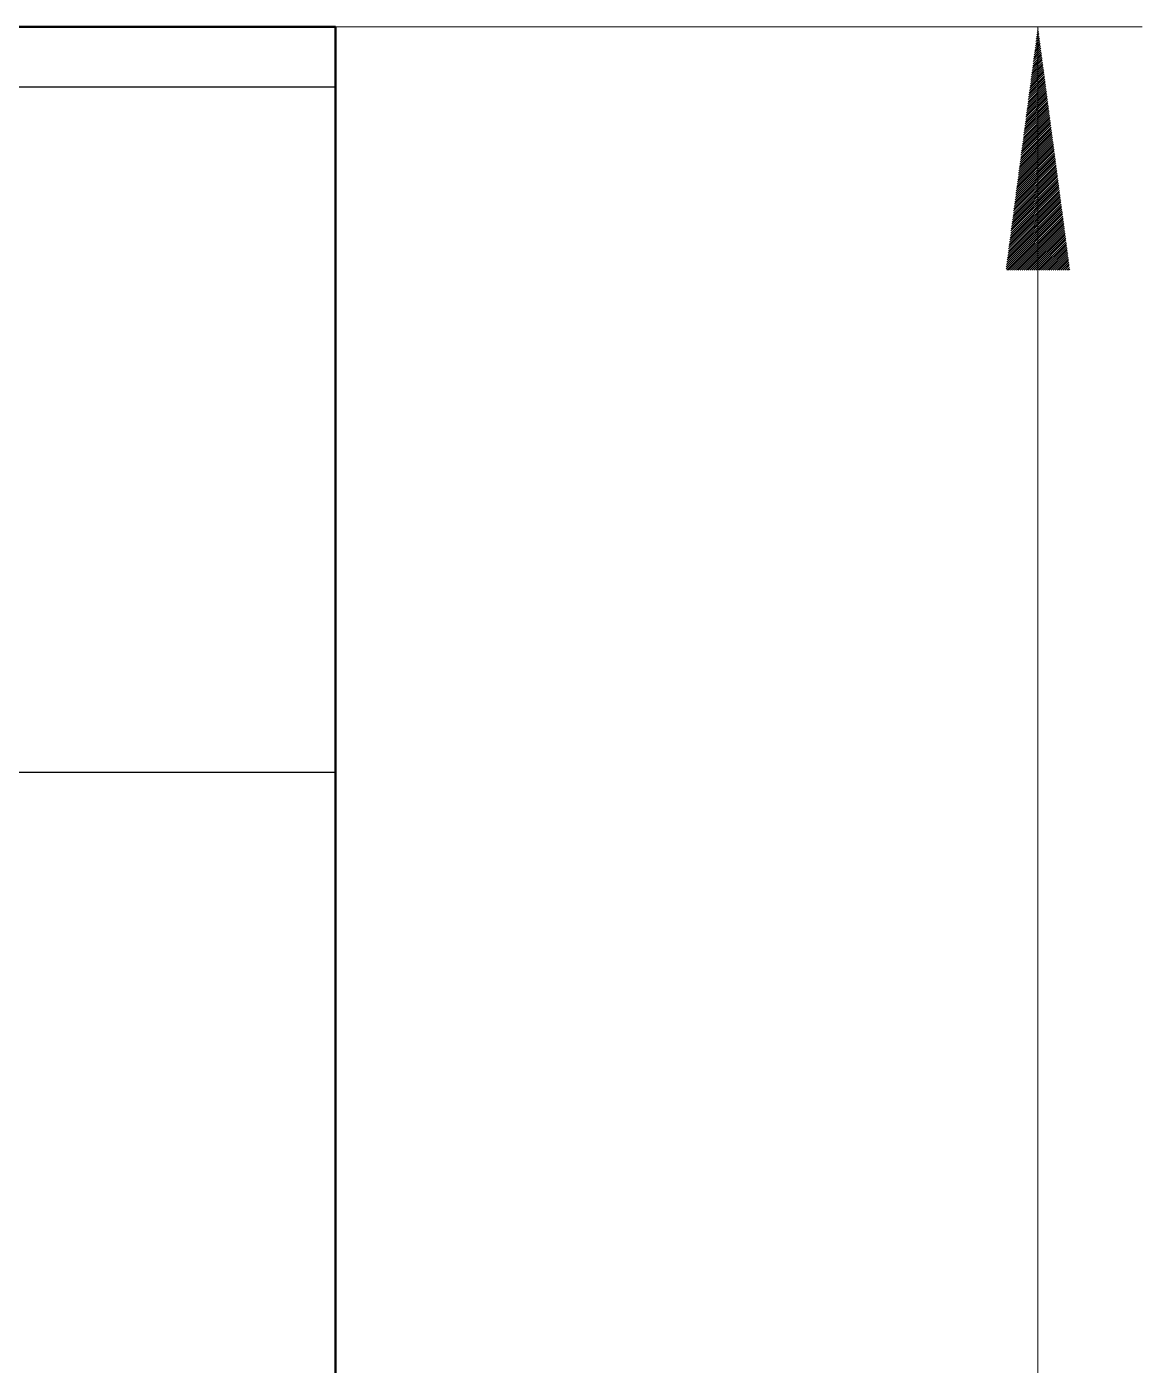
# Model space of a CAD drawing. Header units: millimetres. Extents: x 0 to 841, y 0 to 594.
# Drawn here: x 476.33 to 492.37, y 292.69 to 311.94 of the extents above; entities that cross this region are included whole.
import ezdxf

# ---------------------------------------------------------------- set-up
doc = ezdxf.new("R2010")
doc.units = ezdxf.units.MM
doc.layers.add('1', color=7, linetype='Continuous')
doc.layers.add('106', color=7, linetype='Continuous')

msp = doc.modelspace()

# ---------------------------------------------------------------- hatches: boundary and pattern name
at = {"layer": '106', "linetype": 'Continuous', "lineweight": 13}
h = msp.add_hatch(dxfattribs=at)
h.set_pattern_fill('ANSI31', scale=0.0062, style=0)
h.paths.add_polyline_path([(490.868, 311.937), (491.328, 308.437), (490.407, 308.437)], flags=0)

# ---------------------------------------------------------------- linework, layer by layer
at = {"layer": '1', "color": 7, "linetype": 'Continuous', "lineweight": 50}
for p, q in [((480.768, 311.937), (475.868, 311.937)), ((480.768, 311.068), (480.768, 311.937)), ((480.768, 301.212), (480.768, 311.068)), ((480.78, 307.702), (480.768, 307.702)), ((480.78, 307.696), (480.768, 307.696)), ((480.768, 306.082), (480.78, 306.082)), ((480.768, 306.08), (480.78, 306.08)), ((480.768, 245.087), (480.768, 301.212))]:
    msp.add_line(p, q, dxfattribs=at)
at = {"layer": '1', "color": 7, "linetype": 'Continuous', "lineweight": 25}
for p, q in [((480.768, 311.068), (475.868, 311.068)), ((480.768, 301.212), (475.868, 301.212))]:
    msp.add_line(p, q, dxfattribs=at)
at = {"layer": '106', "color": 7, "linetype": 'Continuous', "lineweight": 13}
for p, q in [((480.768, 311.937), (492.368, 311.937)), ((490.868, 164.937), (490.868, 311.937))]:
    msp.add_line(p, q, dxfattribs=at)

doc.saveas('drawing.dxf')
